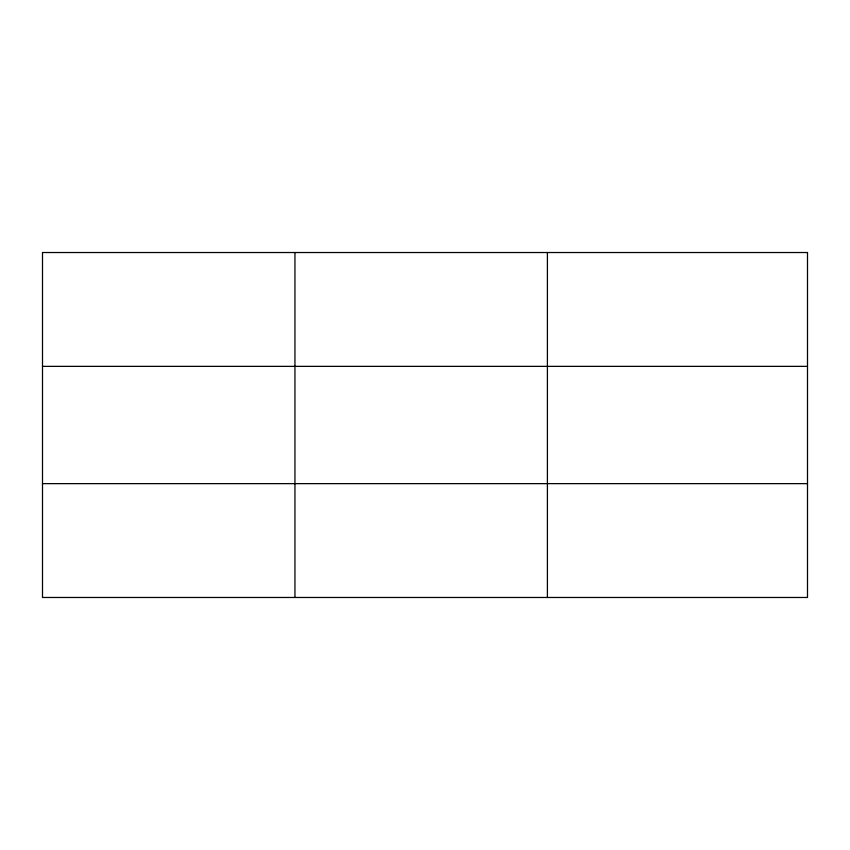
<?xml version="1.0" encoding="UTF-8"?>
<svg xmlns="http://www.w3.org/2000/svg" width="850" height="850" viewBox="0 0 850 850"><rect width="100%" height="100%" fill="white"/><g stroke="black" fill="none" stroke-linecap="round" stroke-linejoin="round"><path stroke-width="1.27" d="M294.95 252.524L294.95 597.476M547.4 252.524L547.4 597.476M42.5 366.361L807.5 366.361M42.5 483.639L807.5 483.639M807.5 252.524L807.5 597.476L42.5 597.476L42.5 252.524L807.5 252.524"/></g></svg>
